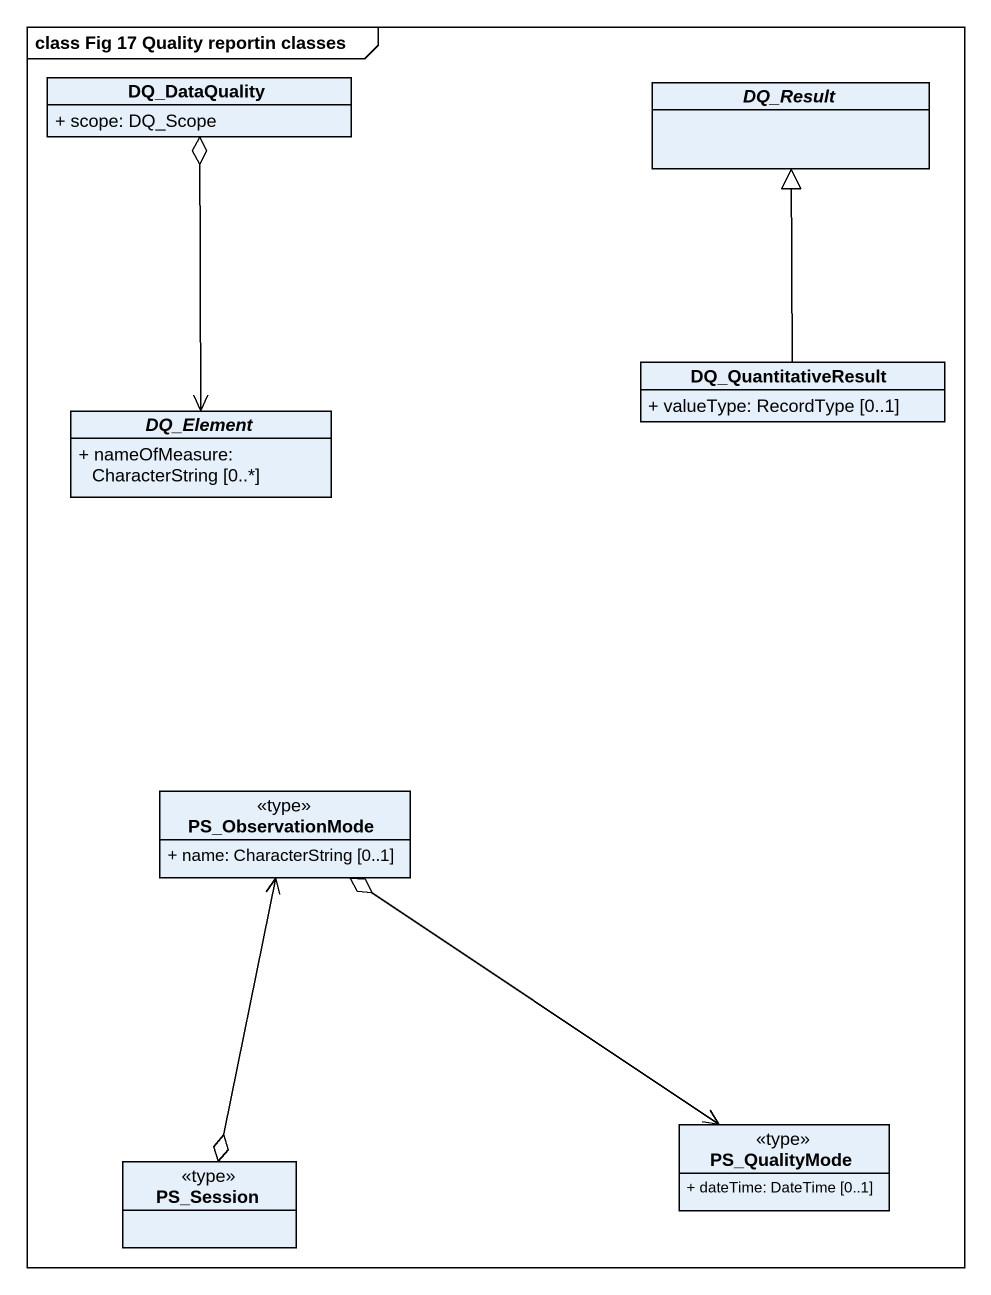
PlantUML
@startuml
mainframe class Fig 17 Quality reportin classes
hide circle
hide empty members
skinparam classAttributeIconSize 0
class DQ_DataQuality {
  + scope: DQ_Scope
}
abstract class DQ_Result
class DQ_QuantitativeResult {
  + valueType: RecordType [0..1]
}
abstract class DQ_Element {
  + nameOfMeasure: CharacterString [0..*]
}
class PS_ObservationMode <<type>> {
  + name: CharacterString [0..1]
}
class PS_QualityMode <<type>> {
  + dateTime: DateTime [0..1]
}
class PS_Session <<type>>
DQ_QuantitativeResult -up-|> DQ_Result
DQ_Element <-up-o DQ_DataQuality
PS_ObservationMode o--> PS_QualityMode
PS_Session o-up-> PS_ObservationMode
@enduml
